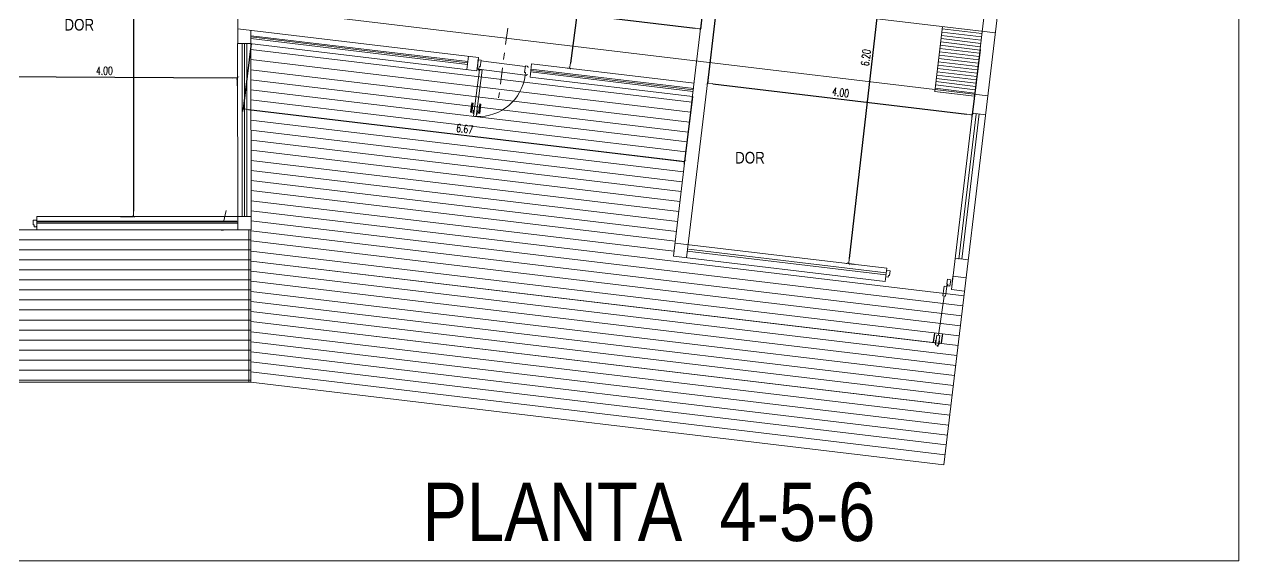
# Model space of a CAD drawing. Header units: millimetres. Extents: x 4525 to 9082, y 179 to 563.
# Drawn here: x 5389.17 to 5407.39, y 476.97 to 485.01 of the extents above; entities that cross this region are included whole.
import ezdxf

# ---------------------------------------------------------------- set-up
doc = ezdxf.new("R2010")
doc.units = ezdxf.units.MM
doc.header["$LTSCALE"] = 100
doc.linetypes.add('ACAD_ISO04W100', pattern=[30, 24, -3, 0, -3])
doc.linetypes.add('DASHDOT2', pattern=[0.5, 0.25, -0.125, 0, -0.125])
doc.layers.get('DEFPOINTS').update_dxf_attribs({"lineweight": 5})
for name, color, linetype, lineweight in [('000-Ejes', 251, 'ACAD_ISO04W100', 5), ('003-Equipamiento', 251, 'Continuous', 9), ('004-Carpinterias', 1, 'Continuous', 18), ('006-Cotas parciales', 7, 'Continuous', 5), ('A01-Barrido', 250, 'Continuous', 5), ('A01-Carpinterias', 1, 'Continuous', 18), ('HATCH MUROS', 251, 'Continuous', 9)]:
    doc.layers.add(name, color=color, linetype=linetype, lineweight=lineweight)
doc.styles.add('AREAL', font='ARIALN.TTF')
doc.styles.add('COTAS', font='ROMANS.shx', dxfattribs={"width": 0.7})
doc.dimstyles.new('COTA40', dxfattribs={"dimscale": 0.4, "dimtxt": 0.3, "dimasz": 0.2, "dimexe": 0, "dimexo": 0, "dimgap": 0.09, "dimtad": 1, "dimzin": 0, "dimdsep": 46, "dimtxsty": 'COTAS', "dimblk1": 'COTA_N', "dimblk2": 'COTA_N', "dimsah": 1, "dimcen": 0.1, "dimclrd": 1, "dimclre": 8, "dimclrt": 5, "dimaunit": 1, "dimadec": 3, "dimazin": 0, "dimtfac": 1, "dimtix": 1, "dimtmove": 2, "dimatfit": 3, "dimldrblk": 'COTA_N', "dimfxl": 0, "dimtolj": 1, "dimtzin": 0, "dimarcsym": 0})

# ---------------------------------------------------------------- blocks, each defined once
blk = doc.blocks.new('COTA_N')
for p, q in [((-1, 0), (0, 0)), ((0, 0.5), (0, -0.5))]:
    blk.add_line(p, q)
at = {"const_width": 0.065}
blk.add_lwpolyline([(0.14, 0.14), (0.28, 0.28), (0, 0), (-0.14, -0.14), (-0.28, -0.28)], dxfattribs=at)
blk = doc.blocks.new('*D525')
at = {"layer": '006-Cotas parciales', "color": 8, "lineweight": -2, "ltscale": 100}
for p, q in [((5399.535, 485.111), (5399.419, 484.133)), ((5403.507, 484.636), (5403.39, 483.658))]:
    blk.add_line(p, q, dxfattribs=at)
at = {"layer": '006-Cotas parciales', "color": 1, "lineweight": -2, "ltscale": 100}
blk.add_line((5399.498, 484.123), (5403.311, 483.668), dxfattribs=at)
at = {"layer": 'DEFPOINTS', "color": 0, "ltscale": 100}
for p in [(5399.535, 485.111), (5403.507, 484.636), (5403.39, 483.658)]:
    blk.add_point(p, dxfattribs=at)
at = {"layer": '006-Cotas parciales', "color": 1, "lineweight": -2, "ltscale": 100, "xscale": 0.08000000000000003, "yscale": 0.08000000000000002, "zscale": 0.08000000000000007}
for p, rotation in [((5399.419, 484.133), 173.1886111111184), ((5403.39, 483.658), 353.1886111111185)]:
    blk.add_blockref('COTA_N', p, dxfattribs=dict(at, rotation=rotation))
at = {"layer": '006-Cotas parciales', "color": 5, "ltscale": 100, "insert": (5401.416, 483.991), "char_height": 0.12, "attachment_point": 5, "rotation": 353.1886, "style": 'COTAS'}
blk.add_mtext('\\A1;4.00', dxfattribs=at)
blk = doc.blocks.new('*D533')
at = {"layer": '006-Cotas parciales', "color": 1, "lineweight": -2, "ltscale": 100}
blk.add_line((5397.923, 488.629), (5397.362, 484.433), dxfattribs=at)
at = {"layer": 'DEFPOINTS', "color": 0, "ltscale": 100}
for p in [(5397.934, 488.708, -1.477), (5397.351, 484.353), (5397.351, 484.353)]:
    blk.add_point(p, dxfattribs=at)
at = {"layer": '006-Cotas parciales', "color": 1, "lineweight": -2, "ltscale": 100, "xscale": 0.08000000000000002, "yscale": 0.08000000000000002, "zscale": 0.08000000000000007}
for p, rotation in [((5397.934, 488.708), 82.37302333687435), ((5397.351, 484.353), 262.3730233368744)]:
    blk.add_blockref('COTA_N', p, dxfattribs=dict(at, rotation=rotation))
at = {"layer": '006-Cotas parciales', "color": 5, "ltscale": 100, "insert": (5397.547, 486.544), "char_height": 0.12, "attachment_point": 5, "rotation": 82.373, "style": 'COTAS'}
blk.add_mtext('\\A1;4.39', dxfattribs=at)
blk = doc.blocks.new('*D536')
at = {"layer": '006-Cotas parciales', "color": 8, "lineweight": -2, "ltscale": 100}
for p, q in [((5396.196, 486.31), (5396.08, 485.332)), ((5399.431, 485.923), (5399.314, 484.945))]:
    blk.add_line(p, q, dxfattribs=at)
at = {"layer": '006-Cotas parciales', "color": 1, "lineweight": -2, "ltscale": 100}
blk.add_line((5396.159, 485.322), (5399.235, 484.955), dxfattribs=at)
at = {"layer": 'DEFPOINTS', "color": 0, "ltscale": 100}
for p in [(5396.196, 486.31), (5399.431, 485.923), (5399.314, 484.945)]:
    blk.add_point(p, dxfattribs=at)
at = {"layer": '006-Cotas parciales', "color": 1, "lineweight": -2, "ltscale": 100, "xscale": 0.08000000000000002, "yscale": 0.08000000000000002, "zscale": 0.08000000000000007}
for p, rotation in [((5396.08, 485.332), 173.1886111111166), ((5399.314, 484.945), 353.1886111111166)]:
    blk.add_blockref('COTA_N', p, dxfattribs=dict(at, rotation=rotation))
at = {"layer": '006-Cotas parciales', "color": 5, "ltscale": 100, "insert": (5397.708, 485.234), "char_height": 0.12, "attachment_point": 5, "rotation": 353.1886, "style": 'COTAS'}
blk.add_mtext('\\A1;3.26', dxfattribs=at)
blk = doc.blocks.new('*D539')
at = {"layer": '006-Cotas parciales', "color": 1, "lineweight": -2, "ltscale": 100}
blk.add_line((5402.229, 487.503), (5401.546, 481.502), dxfattribs=at)
at = {"layer": '006-Cotas parciales', "color": 8, "lineweight": -2, "ltscale": 100}
for p, q in [((5402.32, 487.574), (5402.238, 487.583)), ((5401.619, 481.414), (5401.537, 481.423))]:
    blk.add_line(p, q, dxfattribs=at)
at = {"layer": 'DEFPOINTS', "color": 0, "ltscale": 100}
for p in [(5402.32, 487.574), (5401.537, 481.423), (5401.619, 481.414)]:
    blk.add_point(p, dxfattribs=at)
at = {"layer": '006-Cotas parciales', "color": 1, "lineweight": -2, "ltscale": 100, "xscale": 0.08000000000000002, "yscale": 0.08000000000000002, "zscale": 0.08000000000000007}
for p, rotation in [((5402.238, 487.583), 83.50728095116496), ((5401.537, 481.423), 263.5072809511649)]:
    blk.add_blockref('COTA_N', p, dxfattribs=dict(at, rotation=rotation))
at = {"layer": '006-Cotas parciales', "color": 5, "ltscale": 100, "insert": (5401.793, 484.514), "char_height": 0.12, "attachment_point": 5, "rotation": 83.5073, "style": 'COTAS'}
blk.add_mtext('\\A1;6.20', dxfattribs=at)
blk = doc.blocks.new('*D546')
at = {"layer": '006-Cotas parciales', "color": 8, "lineweight": -2, "ltscale": 100}
for p, q in [((5390.618, 494.544), (5390.814, 494.544)), ((5390.614, 482.13), (5390.81, 482.13))]:
    blk.add_line(p, q, dxfattribs=at)
at = {"layer": '006-Cotas parciales', "color": 1, "lineweight": -2, "ltscale": 100}
blk.add_line((5390.814, 494.464), (5390.81, 482.21), dxfattribs=at)
at = {"layer": 'DEFPOINTS', "color": 0, "ltscale": 100}
for p in [(5390.618, 494.544), (5390.614, 482.13), (5390.81, 482.13)]:
    blk.add_point(p, dxfattribs=at)
at = {"layer": '006-Cotas parciales', "color": 1, "lineweight": -2, "ltscale": 100, "xscale": 0.08, "yscale": 0.08000000000000002, "zscale": 0.08000000000000007}
for p, rotation in [((5390.814, 494.544), 89.98190194531942), ((5390.81, 482.13), 269.9819019453195)]:
    blk.add_blockref('COTA_N', p, dxfattribs=dict(at, rotation=rotation))
at = {"layer": '006-Cotas parciales', "color": 5, "ltscale": 100, "insert": (5390.716, 488.337), "char_height": 0.12, "attachment_point": 5, "rotation": 89.9819, "style": 'COTAS'}
blk.add_mtext('\\A1;12.41', dxfattribs=at)
blk = doc.blocks.new('*D547')
at = {"layer": '006-Cotas parciales', "color": 8, "lineweight": -2, "ltscale": 100}
for p, q in [((5388.372, 484.111), (5388.373, 484.232)), ((5392.37, 484.09), (5392.371, 484.21))]:
    blk.add_line(p, q, dxfattribs=at)
at = {"layer": '006-Cotas parciales', "color": 1, "lineweight": -2, "ltscale": 100}
blk.add_line((5388.453, 484.231), (5392.291, 484.21), dxfattribs=at)
at = {"layer": 'DEFPOINTS', "color": 0, "ltscale": 100}
for p in [(5392.371, 484.21), (5388.372, 484.111), (5392.37, 484.09)]:
    blk.add_point(p, dxfattribs=at)
at = {"layer": '006-Cotas parciales', "color": 1, "lineweight": -2, "ltscale": 100, "xscale": 0.08000000000000002, "yscale": 0.08000000000000002, "zscale": 0.08000000000000007}
for p, rotation in [((5388.373, 484.232), 179.6898094027307), ((5392.371, 484.21), 359.6898094027307)]:
    blk.add_blockref('COTA_N', p, dxfattribs=dict(at, rotation=rotation))
at = {"layer": '006-Cotas parciales', "color": 5, "ltscale": 100, "insert": (5390.372, 484.317), "char_height": 0.12, "attachment_point": 5, "rotation": 359.6898, "style": 'COTAS'}
blk.add_mtext('\\A1;4.00', dxfattribs=at)
blk = doc.blocks.new('PUERTA 0.70 DURLOCK')
at = {"layer": '000-Ejes', "linetype": 'DASHDOT2', "ltscale": 0.01}
blk.add_line((0.38, -0.647), (0.38, 0.407), dxfattribs=at)
at = {"layer": '004-Carpinterias', "linetype": 'Continuous'}
for p, q in [((0.009, 0.675), (-0.009, 0.675)), ((-0.009, 0.535), (-0.009, 0.675)), ((0.009, 0.535), (0.009, 0.675)), ((0.039, 0.69), (0.029, 0.69)), ((0.029, 0.642), (0.029, 0.69)), ((0.039, 0.642), (0.029, 0.642)), ((0.081, 0.69), (0.091, 0.69)), ((0.081, 0.642), (0.091, 0.642)), ((0.091, 0.642), (0.091, 0.69)), ((0.111, 0.675), (0.129, 0.675)), ((0.111, 0.535), (0.111, 0.675)), ((0.129, 0.535), (0.129, 0.675)), ((0.009, 0.535), (-0.009, 0.535)), ((0.111, 0.535), (0.129, 0.535)), ((0.01, 0.01), (0, 0.01)), ((0, 0), (0, 0.01)), ((0.03, 0.02), (0.01, 0.02)), ((0.01, 0.01), (0.01, 0.02)), ((0.03, -0.02), (0.03, 0.02)), ((0.73, 0.02), (0.75, 0.02)), ((0.73, -0.02), (0.73, 0.02)), ((0.75, 0.01), (0.75, 0.02)), ((0.75, 0.01), (0.76, 0.01)), ((0.76, 0), (0.76, 0.01)), ((0, -0.11), (0, -0.1)), ((0, -0.11), (0.01, -0.11)), ((0.01, -0.11), (0.01, -0.12)), ((0.01, -0.12), (0.045, -0.12)), ((0.045, -0.02), (0.03, -0.02)), ((0.045, -0.02), (0.045, -0.12)), ((0.715, -0.02), (0.715, -0.12)), ((0.715, -0.02), (0.73, -0.02)), ((0.75, -0.12), (0.715, -0.12)), ((0.76, -0.11), (0.75, -0.11)), ((0.75, -0.11), (0.75, -0.12)), ((0.76, -0.11), (0.76, -0.1))]:
    blk.add_line(p, q, dxfattribs=at)
blk.add_lwpolyline([(0.039, 0.729), (0.039, 0.029), (0.081, 0.029), (0.081, 0.729)], close=True, dxfattribs=at)
at = {"layer": '004-Carpinterias', "ltscale": 0.01, "const_width": 0.02}
for points in [[(0, 0.535), (0, 0.675)], [(0.122, 0.535), (0.12, 0.675)]]:
    blk.add_lwpolyline(points, dxfattribs=at)
at = {"layer": 'A01-Barrido', "linetype": 'Continuous'}
for p, q in [((0.73, 0.02), (0.03, 0.02)), ((0.715, -0.11), (0.045, -0.11))]:
    blk.add_line(p, q, dxfattribs=at)
blk.add_circle((0.032, 0.028), 0.0075, dxfattribs=at)
blk.add_arc((0.023, 0.024), 0.707, 359.6656, 85.2747, dxfattribs=at)
blk = doc.blocks.new('*D694')
at = {"layer": '006-Cotas parciales', "color": 8, "lineweight": -2, "ltscale": 100}
for p, q in [((5392.572, 484.725), (5392.455, 483.747)), ((5399.193, 483.933), (5399.076, 482.955))]:
    blk.add_line(p, q, dxfattribs=at)
at = {"layer": '006-Cotas parciales', "color": 1, "lineweight": -2, "ltscale": 100}
blk.add_line((5392.535, 483.738), (5398.997, 482.964), dxfattribs=at)
at = {"layer": 'DEFPOINTS', "color": 0, "ltscale": 100}
for p in [(5392.572, 484.725), (5399.193, 483.933), (5399.076, 482.955)]:
    blk.add_point(p, dxfattribs=at)
at = {"layer": '006-Cotas parciales', "color": 1, "lineweight": -2, "ltscale": 100, "xscale": 0.08000000000000003, "yscale": 0.08000000000000002, "zscale": 0.08000000000000007}
for p, rotation in [((5392.455, 483.747), 173.1764820171143), ((5399.076, 482.955), 353.1764820171143)]:
    blk.add_blockref('COTA_N', p, dxfattribs=dict(at, rotation=rotation))
at = {"layer": '006-Cotas parciales', "color": 5, "ltscale": 100, "insert": (5395.777, 483.446), "char_height": 0.12, "attachment_point": 5, "rotation": 353.1765, "style": 'COTAS'}
blk.add_mtext('\\A1;6.67', dxfattribs=at)

msp = doc.modelspace()

# ---------------------------------------------------------------- linework, layer by layer
at = {"layer": '003-Equipamiento'}
for p, q in [((5392.157, 482.049, 2.923), (5392.2, 482.223, 2.923)), ((5392.157, 481.928, 2.923), (5392.126, 481.928, 2.923))]:
    msp.add_line(p, q, dxfattribs=at)
at = {"layer": '004-Carpinterias', "linetype": 'Continuous', "extrusion": (0.021024, 0.14442, 0.989293)}
for p, q in [((5402.968, 481.088, 3.848), (5402.947, 480.941, 3.87)), ((5402.882, 480.351, 3.957), (5402.968, 480.938, 3.87)), ((5402.988, 480.935, 3.87), (5403.01, 481.082, 3.848)), ((5402.861, 480.354, 3.957), (5402.84, 480.207, 3.979)), ((5402.879, 480.186, 3.981), (5402.903, 480.348, 3.957))]:
    msp.add_line(p, q, dxfattribs=at)
at = {"layer": '004-Carpinterias', "color": 1, "linetype": 'Continuous', "extrusion": (0.021024, 0.14442, 0.989293)}
for p, q in [((5402.84, 480.275, 3.969), (5402.833, 480.228, 3.976)), ((5402.843, 480.227, 3.976), (5402.833, 480.228, 3.976)), ((5402.85, 480.274, 3.969), (5402.84, 480.275, 3.969)), ((5402.84, 480.207, 3.979), (5402.867, 480.203, 3.979)), ((5402.861, 480.354, 3.957), (5402.903, 480.348, 3.957)), ((5402.867, 480.203, 3.979), (5402.865, 480.189, 3.981)), ((5402.865, 480.189, 3.981), (5402.879, 480.186, 3.981)), ((5402.865, 480.189, 3.981), (5402.879, 480.186, 3.981)), ((5402.884, 480.221, 3.976), (5402.894, 480.219, 3.976)), ((5402.891, 480.268, 3.969), (5402.901, 480.266, 3.969)), ((5402.901, 480.266, 3.969), (5402.894, 480.219, 3.976))]:
    msp.add_line(p, q, dxfattribs=at)
at = {"layer": '004-Carpinterias', "color": 1, "linetype": 'Continuous'}
msp.add_line((5402.84, 480.207, 3.979), (5402.867, 480.203, 3.979), dxfattribs=at)
at = {"layer": '004-Carpinterias', "ltscale": 0.01, "const_width": 0.02, "elevation": 3.979}
for points in [[(5402.827, 480.386), (5402.806, 480.247)], [(5402.945, 480.369), (5402.925, 480.23)]]:
    msp.add_lwpolyline(points, dxfattribs=at)
at = {"layer": 'A01-Barrido', "linetype": 'Continuous', "extrusion": (0.021024, 0.14442, 0.989293)}
msp.add_circle((-5277.353, -1240.711, 184.982), 0.0075, dxfattribs=at)
at = {"layer": 'A01-Carpinterias', "linetype": 'Continuous', "extrusion": (-0.000864825, 0.14594, 0.989293)}
for p, q in [((5389.306, 482.007, 1.913), (5389.306, 482.076, 1.903)), ((5389.356, 482.076, 1.903), (5389.306, 482.076, 1.903)), ((5389.306, 482.007, 1.913), (5389.321, 482.007, 1.913)), ((5389.321, 482.007, 1.913), (5389.321, 481.977, 1.917)), ((5389.356, 482.076, 1.903), (5389.356, 482.067, 1.904)), ((5389.321, 481.977, 1.917), (5389.356, 481.977, 1.917)), ((5389.356, 481.977, 1.917), (5389.356, 481.987, 1.916))]:
    msp.add_line(p, q, dxfattribs=at)
at = {"layer": 'A01-Carpinterias', "linetype": 'Continuous', "extrusion": (0.021024, 0.14442, 0.989293)}
for p, q in [((5402.109, 481.323, 3.832), (5402.108, 481.313, 3.833)), ((5402.109, 481.323, 3.832), (5402.159, 481.315, 3.832)), ((5402.149, 481.247, 3.842), (5402.159, 481.315, 3.832)), ((5402.095, 481.225, 3.847), (5402.096, 481.235, 3.845)), ((5402.13, 481.22, 3.847), (5402.095, 481.225, 3.847)), ((5402.134, 481.249, 3.842), (5402.13, 481.22, 3.847)), ((5402.149, 481.247, 3.842), (5402.134, 481.249, 3.842)), ((5403.01, 481.082, 3.848), (5402.968, 481.088, 3.848)), ((5403.01, 481.122, 1.924), (5403.02, 481.19, 1.914)), ((5403.01, 481.122, 1.924), (5403.024, 481.119, 1.924)), ((5403.069, 481.183, 1.914), (5403.02, 481.19, 1.914)), ((5403.024, 481.119, 1.924), (5403.02, 481.09, 1.928)), ((5403.02, 481.09, 1.928), (5403.055, 481.085, 1.928)), ((5403.055, 481.085, 1.928), (5403.069, 481.183, 1.914)), ((5402.988, 480.935, 3.87), (5402.947, 480.941, 3.87))]:
    msp.add_line(p, q, dxfattribs=at)
at = {"layer": 'HATCH MUROS', "color": 4, "linetype": 'ByBlock', "ltscale": 100}
for p, q in [((5407.387, 498.264), (5407.387, 476.971)), ((5393.596, 485.141, 1.919), (5403.626, 483.943, 1.919)), ((5407.387, 476.971), (5369.83, 476.971))]:
    msp.add_line(p, q, dxfattribs=at)
at = {"layer": 'HATCH MUROS', "color": 0, "linetype": 'ByBlock', "ltscale": 100}
for p, q in [((5404.444, 490.792, 1.919), (5402.965, 478.408, 1.919)), ((5404.245, 490.815, 1.919), (5403.077, 481.038, 1.919)), ((5392.373, 487.561, 1.919), (5392.373, 484.948, 1.919)), ((5399.553, 486.947, 1.919), (5399.24, 484.327, 1.919)), ((5399.752, 486.924, 1.919), (5399.439, 484.303, 1.919)), ((5401.918, 485.101, 3.053), (5403.738, 484.884, 1.919)), ((5392.373, 484.948, 1.919), (5395.982, 484.517, 1.919)), ((5392.373, 484.948, 1.919), (5392.373, 484.724, 1.919)), ((5392.573, 481.931, 1.919), (5392.569, 484.924, 1.919)), ((5402.943, 484.979, 2.414), (5402.827, 484.005, 1.919)), ((5392.373, 481.93, 1.919), (5392.369, 484.724, 1.919)), ((5392.55, 484.725, 1.919), (5395.958, 484.318, 1.919)), ((5395.833, 484.535, 1.919), (5395.81, 484.336, 1.919)), ((5395.824, 484.455), (5395.833, 484.535, 1.919)), ((5395.982, 484.517, 1.919), (5395.958, 484.318, 1.919)), ((5395.986, 484.516, 1.919), (5395.969, 484.367, 1.919)), ((5395.973, 484.438), (5395.982, 484.517, 1.919)), ((5396.781, 484.421, 1.919), (5396.757, 484.223, 1.919)), ((5396.781, 484.421, 1.919), (5399.217, 484.13, 1.919)), ((5396.757, 484.223, 1.919), (5399.193, 483.932, 1.919)), ((5399.24, 484.327, 1.919), (5398.907, 481.536, 1.919)), ((5399.439, 484.303, 1.919), (5399.106, 481.512, 1.919)), ((5402.827, 484.005, 1.919), (5403.423, 483.934, 1.919)), ((5402.827, 484.005, 1.919), (5403.422, 483.934, 1.919)), ((5389.36, 481.931, 1.919), (5392.573, 481.931, 1.919)), ((5398.933, 481.734, 1.919), (5402.107, 481.355, 1.919)), ((5398.909, 481.536, 1.919), (5402.084, 481.156, 1.919)), ((5403.101, 481.236, 1.919), (5403.3, 481.212, 1.919)), ((5403.077, 481.038, 1.919), (5403.276, 481.014, 1.919))]:
    msp.add_line(p, q, dxfattribs=at)
at = {"layer": 'HATCH MUROS', "ltscale": 100}
for p, q in [((5403.534, 484.877, 1.919), (5402.939, 484.948, 1.919)), ((5403.513, 484.678, 1.919), (5402.917, 484.749, 1.919)), ((5403.519, 484.727, 1.919), (5402.923, 484.799, 1.919)), ((5403.525, 484.777, 1.919), (5402.929, 484.848, 1.919)), ((5403.529, 484.827, 1.919), (5402.933, 484.898, 1.919)), ((5403.531, 484.827, 1.919), (5402.935, 484.898, 1.919)), ((5403.488, 484.479, 1.919), (5402.892, 484.551, 1.919)), ((5403.495, 484.529, 1.919), (5402.9, 484.6, 1.919)), ((5403.501, 484.579, 1.919), (5402.905, 484.65, 1.919)), ((5403.507, 484.628, 1.919), (5402.911, 484.7, 1.919)), ((5403.47, 484.331, 1.919), (5402.875, 484.402, 1.919)), ((5403.476, 484.38, 1.919), (5402.881, 484.451, 1.919)), ((5403.476, 484.38, 1.919), (5402.881, 484.451, 1.919)), ((5403.482, 484.43, 1.919), (5402.886, 484.501, 1.919)), ((5403.447, 484.132, 1.919), (5402.851, 484.203, 1.919)), ((5403.452, 484.182, 1.919), (5402.857, 484.253, 1.919)), ((5403.458, 484.231, 1.919), (5402.863, 484.303, 1.919)), ((5403.464, 484.281, 1.919), (5402.869, 484.352, 1.919)), ((5403.422, 483.934, 1.919), (5402.826, 484.005, 1.919)), ((5403.428, 483.983, 1.919), (5402.832, 484.055, 1.919)), ((5403.433, 484.033, 1.919), (5402.838, 484.104, 1.919)), ((5403.441, 484.082, 1.919), (5402.845, 484.154, 1.919))]:
    msp.add_line(p, q, dxfattribs=at)
at = {"layer": 'HATCH MUROS', "color": 3, "linetype": 'ByBlock', "ltscale": 100}
for p, q in [((5392.569, 484.824, 1.919), (5395.821, 484.436, 1.919)), ((5392.569, 484.824, 1.919), (5395.821, 484.436, 1.919)), ((5392.57, 484.801), (5395.819, 484.413)), ((5392.576, 484.843), (5395.824, 484.455)), ((5396.766, 484.299), (5399.206, 484.008)), ((5396.769, 484.323, 1.919), (5399.205, 484.032, 1.919)), ((5396.769, 484.323, 1.919), (5399.205, 484.032, 1.919)), ((5396.771, 484.342), (5399.212, 484.051))]:
    msp.add_line(p, q, dxfattribs=at)
at = {"layer": 'HATCH MUROS', "color": 0, "ltscale": 100}
for p, q in [((5392.369, 484.724, 1.919), (5392.569, 484.724, 1.919)), ((5403.592, 483.657, 1.919), (5403.393, 483.681, 1.919)), ((5389.36, 481.93, 1.919), (5389.36, 482.13, 1.919)), ((5392.572, 482.13, 1.919), (5389.36, 482.13, 1.919)), ((5392.572, 481.93, 1.919), (5389.36, 481.93, 1.919)), ((5389.36, 481.93, 1.919), (5392.572, 481.93, 1.919)), ((5392.572, 481.93, 1.919), (5389.36, 481.93, 1.919)), ((5389.36, 481.93, 1.919), (5392.572, 481.93, 1.919)), ((5392.572, 481.93, 1.919), (5389.36, 481.93, 1.919)), ((5392.572, 481.93, 1.919), (5389.36, 481.93, 1.919)), ((5403.332, 481.482, 1.919), (5403.133, 481.506, 1.919)), ((5402.084, 481.156, 1.919), (5402.107, 481.355, 1.919)), ((5403.077, 481.038, 1.919), (5403.101, 481.236, 1.919)), ((5388.169, 479.65, 1.919), (5392.569, 479.65, 1.919)), ((5392.569, 479.65, 1.919), (5388.169, 479.65, 1.919)), ((5388.169, 479.65, 1.919), (5392.569, 479.65, 1.919)), ((5392.569, 479.65, 1.919), (5388.169, 479.65, 1.919)), ((5388.169, 479.65, 1.919), (5392.569, 479.65, 1.919)), ((5392.57, 479.65, 1.919), (5388.169, 479.65, 1.919)), ((5388.169, 479.65, 1.919), (5392.569, 479.65, 1.919)), ((5392.57, 479.65, 1.919), (5388.169, 479.65, 1.919))]:
    msp.add_line(p, q, dxfattribs=at)
at = {"layer": 'HATCH MUROS', "color": 3, "ltscale": 100}
for p, q in [((5392.441, 484.724, 1.919), (5392.441, 482.13, 1.919)), ((5392.472, 484.724, 1.919), (5392.472, 482.13, 1.919)), ((5392.51, 484.724, 1.919), (5392.51, 482.13, 1.919)), ((5403.451, 483.666, 1.919), (5403.191, 481.491, 1.919)), ((5403.492, 483.669, 1.919), (5403.233, 481.494, 1.919)), ((5389.36, 482.063, 1.919), (5392.36, 482.063, 1.919)), ((5389.36, 482.052, 1.919), (5392.369, 482.051, 1.919)), ((5389.36, 482.03, 1.919), (5392.374, 482.03, 1.919)), ((5402.099, 481.288, 1.919), (5399.133, 481.642, 1.919)), ((5402.095, 481.256, 1.919), (5399.115, 481.612, 1.919))]:
    msp.add_line(p, q, dxfattribs=at)
at = {"layer": 'HATCH MUROS', "color": 4, "ltscale": 100}
for p, q in [((5399.183, 483.845, 1.919), (5392.569, 484.635, 1.919)), ((5399.165, 483.696, 1.919), (5392.569, 484.484, 1.919)), ((5399.147, 483.547, 1.919), (5392.57, 484.333, 1.919)), ((5399.129, 483.398, 1.919), (5392.57, 484.182, 1.919)), ((5399.112, 483.249, 1.919), (5392.57, 484.031, 1.919)), ((5399.094, 483.101, 1.919), (5392.57, 483.88, 1.919)), ((5399.076, 482.952, 1.919), (5392.57, 483.729, 1.919)), ((5399.058, 482.803, 1.919), (5392.571, 483.578, 1.919)), ((5399.04, 482.654, 1.919), (5392.571, 483.426, 1.919)), ((5399.023, 482.505, 1.919), (5392.572, 483.275, 1.919)), ((5399.005, 482.356, 1.919), (5392.572, 483.124, 1.919)), ((5398.987, 482.207, 1.919), (5392.572, 482.973, 1.919)), ((5398.969, 482.058, 1.919), (5392.572, 482.822, 1.919)), ((5398.952, 481.909, 1.919), (5392.572, 482.671, 1.919)), ((5398.934, 481.76, 1.919), (5392.572, 482.52, 1.919)), ((5398.916, 481.611, 1.919), (5392.572, 482.369, 1.919)), ((5398.916, 481.611, 1.919), (5392.572, 482.369, 1.919)), ((5403.267, 480.94, 1.919), (5392.572, 482.218, 1.919)), ((5403.249, 480.791, 1.919), (5392.572, 482.067, 1.919)), ((5388.17, 481.93, 1.919), (5392.572, 481.93, 1.919)), ((5388.17, 481.93, 1.919), (5392.572, 481.93, 1.919)), ((5392.54, 481.93, 1.919), (5392.539, 479.65, 1.919)), ((5392.57, 481.93, 1.919), (5392.569, 479.65, 1.919)), ((5403.232, 480.642, 1.919), (5392.572, 481.916, 1.919)), ((5388.17, 481.78, 1.919), (5392.572, 481.78, 1.919)), ((5388.17, 481.78, 1.919), (5392.572, 481.78, 1.919)), ((5403.214, 480.494, 1.919), (5392.572, 481.765, 1.919)), ((5388.17, 481.63, 1.919), (5392.572, 481.63, 1.919)), ((5388.17, 481.63, 1.919), (5392.572, 481.63, 1.919)), ((5388.17, 481.48, 1.919), (5392.572, 481.48, 1.919)), ((5403.196, 480.345, 1.919), (5392.572, 481.614, 1.919)), ((5402.909, 480.228, 1.919), (5392.572, 481.463, 1.919)), ((5403.178, 480.196, 1.919), (5392.572, 481.463, 1.919)), ((5388.17, 481.33, 1.919), (5392.572, 481.33, 1.919)), ((5403.16, 480.047, 1.919), (5392.572, 481.311, 1.919)), ((5388.17, 481.18, 1.919), (5392.572, 481.18, 1.919)), ((5403.143, 479.898, 1.919), (5392.572, 481.16, 1.919)), ((5388.17, 481.03, 1.919), (5392.572, 481.03, 1.919)), ((5403.125, 479.749, 1.919), (5392.572, 481.009, 1.919)), ((5388.17, 480.88, 1.919), (5392.572, 480.88, 1.919)), ((5388.17, 480.88, 1.919), (5392.572, 480.88, 1.919)), ((5388.17, 480.73, 1.919), (5392.572, 480.73, 1.919)), ((5403.107, 479.6, 1.919), (5392.572, 480.858, 1.919)), ((5388.17, 480.58, 1.919), (5392.572, 480.58, 1.919)), ((5403.089, 479.451, 1.919), (5392.572, 480.707, 1.919)), ((5402.909, 479.321, 1.919), (5392.572, 480.556, 1.919)), ((5403.071, 479.302, 1.919), (5392.572, 480.556, 1.919)), ((5388.17, 480.43, 1.919), (5392.572, 480.43, 1.919)), ((5403.054, 479.153, 1.919), (5392.572, 480.405, 1.919)), ((5388.169, 480.28, 1.919), (5392.572, 480.28, 1.919)), ((5403.036, 479.004, 1.919), (5392.572, 480.254, 1.919)), ((5388.169, 480.13, 1.919), (5392.572, 480.13, 1.919)), ((5403.018, 478.855, 1.919), (5392.572, 480.103, 1.919)), ((5388.169, 479.98, 1.919), (5392.572, 479.98, 1.919)), ((5388.169, 479.83, 1.919), (5392.571, 479.83, 1.919)), ((5403, 478.706, 1.919), (5392.572, 479.952, 1.919)), ((5388.169, 479.68, 1.919), (5392.571, 479.68, 1.919)), ((5388.169, 479.65, 1.919), (5392.571, 479.65, 1.919)), ((5402.982, 478.557, 1.919), (5392.571, 479.801, 1.919)), ((5402.965, 478.408, 1.919), (5392.571, 479.65, 1.919))]:
    msp.add_line(p, q, dxfattribs=at)

# ---------------------------------------------------------------- block references
at = {"layer": '004-Carpinterias', "xscale": -1, "rotation": 172.5664721118112}
msp.add_blockref('PUERTA 0.70 DURLOCK', (5395.962, 484.364), dxfattribs=at)

# ---------------------------------------------------------------- texts
at = {"style": 'AREAL'}
for s, height, p in [('DOR', 0.175, (5389.773, 484.92, -0.77)), ('DOR', 0.175, (5399.833, 482.926, -0.77)), ('PLANTA  4-5-6', 0.875, (5395.143, 477.266, -2.75))]:
    msp.add_text(s, height=height, dxfattribs=at).set_placement(p)

# ---------------------------------------------------------------- dimensions: what is measured, and where the dimension line sits
at = {"layer": '006-Cotas parciales', "ltscale": 100}
for p1, p2, distance, picture, middle in [((5390.618, 494.544, 1.919), (5390.614, 482.13, 1.919), 0.195, '*D546', (5390.716, 488.337, 1.919)), ((5397.934, 488.708, 0.442), (5397.351, 484.353, 1.919), 0, '*D533', (5397.547, 486.544, 1.919)), ((5402.32, 487.574, 1.919), (5401.619, 481.414, 1.919), -0.082, '*D539', (5401.793, 484.514, 1.919)), ((5388.372, 484.111, 1.919), (5392.37, 484.09, 1.919), 0.12, '*D547', (5390.372, 484.317, 1.919))]:
    dim = msp.add_aligned_dim(p1=p1, p2=p2, distance=distance, dimstyle='COTA40', dxfattribs=at)
    dim.commit()
    dim.dimension.update_dxf_attribs({"geometry": picture, "text_midpoint": middle})
at = {"layer": '006-Cotas parciales', "color": 0, "ltscale": 100}
for p1, p2, picture, middle in [((5396.196, 486.31, 1.919), (5399.431, 485.923, 1.919), '*D536', (5397.708, 485.234, 1.919)), ((5399.535, 485.111, 1.919), (5403.507, 484.636, 1.919), '*D525', (5401.416, 483.991, 1.919)), ((5392.572, 484.725, 1.919), (5399.193, 483.933, 1.919), '*D694', (5395.777, 483.446, 1.919))]:
    dim = msp.add_aligned_dim(p1=p1, p2=p2, distance=-0.985, dimstyle='COTA40', dxfattribs=at)
    dim.commit()
    dim.dimension.update_dxf_attribs({"geometry": picture, "text_midpoint": middle})

doc.saveas('drawing.dxf')
